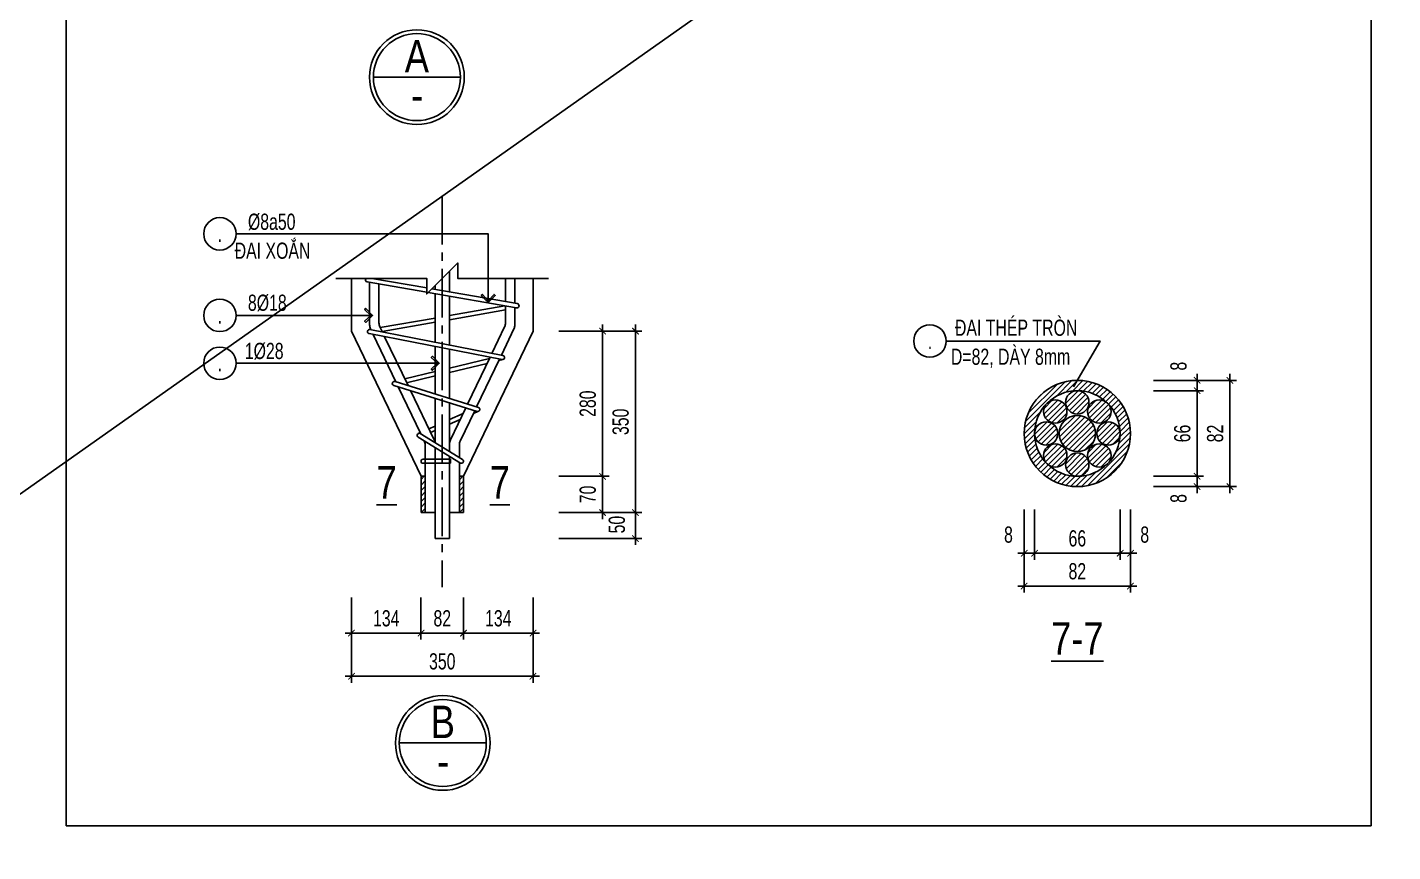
# Model space of a CAD drawing. Extents: x -24357 to 91799, y -17201 to -2351.
# Drawn here: x 60561 to 65826, y -9569 to -6389 of the extents above; entities that cross this region are included whole.
import ezdxf
from ezdxf.enums import TextEntityAlignment as Align

# ---------------------------------------------------------------- set-up
doc = ezdxf.new("R2010")
doc.units = 0
doc.header["$LTSCALE"] = 500
doc.header["$MEASUREMENT"] = 0
doc.header["$PDMODE"] = 3
doc.linetypes.add('CENTER2', pattern=[1.125, 0.75, -0.125, 0.125, -0.125])
doc.layers.get('0').update_dxf_attribs({"linetype": 'CONTINUOUS'})
doc.layers.get('DEFPOINTS').update_dxf_attribs({"linetype": 'CONTINUOUS'})
for name, color, linetype in [('CDC.01.AXIS', 160, 'CENTER2'), ('CDC.02.DIM', 1, 'CONTINUOUS'), ('CDC.03.BORDER', 3, 'CONTINUOUS'), ('CDC.05.STEEL', 4, 'CONTINUOUS'), ('CDC.06.TEXT', 2, 'CONTINUOUS'), ('CDC.10.HATCH', 251, 'CONTINUOUS'), ('CDC.11.NOTE', 8, 'CONTINUOUS')]:
    doc.layers.add(name, color=color, linetype=linetype)
doc.layers.add('KCS_Plotter', color=11, linetype='CONTINUOUS', plot=False)
doc.styles.add('ARIAL', font='arial.ttf', dxfattribs={"width": 0.7})
doc.dimstyles.new('DIM25X0.5', dxfattribs={"dimscale": 25, "dimtxt": 2.5, "dimasz": 1, "dimexe": 1, "dimexo": 0, "dimgap": 1, "dimtad": 1, "dimdec": 0, "dimlfac": 0.5, "dimzin": 0, "dimdsep": 46, "dimtxsty": 'ARIAL', "dimblk": 'ARCHTICK', "dimcen": 0, "dimdle": 1, "dimclrd": 1, "dimclre": 1, "dimclrt": 2, "dimadec": 0, "dimazin": 0, "dimtfac": 1, "dimtdec": 0, "dimtix": 1, "dimtmove": 2, "dimatfit": 3, "dimldrblk": 'ARCHTICK', "dimfxl": 1, "dimtolj": 1, "dimtzin": 0, "dimarcsym": 0})
pattern_1 = [(45, (-214350.399, -306800.552), (-10.6066017, 10.6066017), [])]
pattern_2 = [(45, (-213453.819, -307000.606), (-10.6066017, 10.6066017), [])]

# ---------------------------------------------------------------- blocks, each defined once
blk = doc.blocks.new('_ArchTick')
at = {"color": 0, "linetype": 'ByBlock', "const_width": 0.15}
blk.add_lwpolyline([(-0.5, -0.5), (0.5, 0.5)], dxfattribs=at)
blk = doc.blocks.new('*D459')
at = {"layer": 'CDC.02.DIM', "color": 1, "lineweight": -2, "transparency": 16777216}
for p, q in [((64404.8, -8249.2), (64404.8, -8442.3)), ((64444.8, -8249.2), (64444.8, -8442.3)), ((64404.8, -8417.3), (64379.8, -8417.3)), ((64404.8, -8417.3), (64444.8, -8417.3)), ((64444.8, -8417.3), (64469.8, -8417.3))]:
    blk.add_line(p, q, dxfattribs=at)
at = {"layer": 'DEFPOINTS', "color": 0, "transparency": 16777216}
for p in [(64404.8, -8249.2), (64444.8, -8249.2), (64444.8, -8417.3)]:
    blk.add_point(p, dxfattribs=at)
at = {"layer": 'CDC.02.DIM', "color": 1, "lineweight": -2, "transparency": 16777216, "xscale": 25, "yscale": 25, "zscale": 25}
blk.add_blockref('_ArchTick', (64404.8, -8417.3), dxfattribs=at)
at = {"layer": 'CDC.02.DIM', "color": 1, "lineweight": -2, "transparency": 16777216, "xscale": 25, "yscale": 25, "zscale": 25, "rotation": 180}
blk.add_blockref('_ArchTick', (64444.8, -8417.3), dxfattribs=at)
at = {"layer": 'CDC.02.DIM', "color": 2, "transparency": 16777216, "insert": (64344.3, -8345.8), "char_height": 62.5, "attachment_point": 5, "style": 'ARIAL'}
blk.add_mtext('\\A1;8', dxfattribs=at)
blk = doc.blocks.new('*D460')
at = {"layer": 'CDC.02.DIM', "color": 1, "lineweight": -2, "transparency": 16777216}
for p, q in [((64444.8, -8249.2), (64444.8, -8442.3)), ((64774.8, -8249.2), (64774.8, -8442.3)), ((64419.8, -8417.3), (64799.8, -8417.3))]:
    blk.add_line(p, q, dxfattribs=at)
at = {"layer": 'DEFPOINTS', "color": 0, "transparency": 16777216}
for p in [(64444.8, -8249.2), (64774.8, -8249.2), (64774.8, -8417.3)]:
    blk.add_point(p, dxfattribs=at)
at = {"layer": 'CDC.02.DIM', "color": 1, "lineweight": -2, "transparency": 16777216, "xscale": 25, "yscale": 25, "zscale": 25, "rotation": 180}
blk.add_blockref('_ArchTick', (64444.8, -8417.3), dxfattribs=at)
at = {"layer": 'CDC.02.DIM', "color": 1, "lineweight": -2, "transparency": 16777216, "xscale": 25, "yscale": 25, "zscale": 25}
blk.add_blockref('_ArchTick', (64774.8, -8417.3), dxfattribs=at)
at = {"layer": 'CDC.02.DIM', "color": 2, "transparency": 16777216, "insert": (64609.8, -8360.4), "char_height": 62.5, "attachment_point": 5, "style": 'ARIAL'}
blk.add_mtext('\\A1;66', dxfattribs=at)
blk = doc.blocks.new('*D461')
at = {"layer": 'CDC.02.DIM', "color": 1, "lineweight": -2, "transparency": 16777216}
for p, q in [((64774.8, -8249.2), (64774.8, -8442.3)), ((64814.8, -8249.2), (64814.8, -8442.3)), ((64774.8, -8417.3), (64749.8, -8417.3)), ((64774.8, -8417.3), (64814.8, -8417.3)), ((64814.8, -8417.3), (64839.8, -8417.3))]:
    blk.add_line(p, q, dxfattribs=at)
at = {"layer": 'DEFPOINTS', "color": 0, "transparency": 16777216}
for p in [(64774.8, -8249.2), (64814.8, -8249.2), (64814.8, -8417.3)]:
    blk.add_point(p, dxfattribs=at)
at = {"layer": 'CDC.02.DIM', "color": 1, "lineweight": -2, "transparency": 16777216, "xscale": 25, "yscale": 25, "zscale": 25}
blk.add_blockref('_ArchTick', (64774.8, -8417.3), dxfattribs=at)
at = {"layer": 'CDC.02.DIM', "color": 1, "lineweight": -2, "transparency": 16777216, "xscale": 25, "yscale": 25, "zscale": 25, "rotation": 180}
blk.add_blockref('_ArchTick', (64814.8, -8417.3), dxfattribs=at)
at = {"layer": 'CDC.02.DIM', "color": 2, "transparency": 16777216, "insert": (64869.6, -8345.8), "char_height": 62.5, "attachment_point": 5, "style": 'ARIAL'}
blk.add_mtext('\\A1;8', dxfattribs=at)
blk = doc.blocks.new('*D462')
at = {"layer": 'CDC.02.DIM', "color": 1, "lineweight": -2, "transparency": 16777216}
for p, q in [((64404.8, -8249.2), (64404.8, -8569.1)), ((64814.8, -8249.2), (64814.8, -8569.1)), ((64379.8, -8544.1), (64839.8, -8544.1))]:
    blk.add_line(p, q, dxfattribs=at)
at = {"layer": 'DEFPOINTS', "color": 0, "transparency": 16777216}
for p in [(64404.8, -8249.2), (64814.8, -8249.2), (64814.8, -8544.1)]:
    blk.add_point(p, dxfattribs=at)
at = {"layer": 'CDC.02.DIM', "color": 1, "lineweight": -2, "transparency": 16777216, "xscale": 25, "yscale": 25, "zscale": 25, "rotation": 180}
blk.add_blockref('_ArchTick', (64404.8, -8544.1), dxfattribs=at)
at = {"layer": 'CDC.02.DIM', "color": 1, "lineweight": -2, "transparency": 16777216, "xscale": 25, "yscale": 25, "zscale": 25}
blk.add_blockref('_ArchTick', (64814.8, -8544.1), dxfattribs=at)
at = {"layer": 'CDC.02.DIM', "color": 2, "transparency": 16777216, "insert": (64609.8, -8487.1), "char_height": 62.5, "attachment_point": 5, "style": 'ARIAL'}
blk.add_mtext('\\A1;82', dxfattribs=at)
blk = doc.blocks.new('*D463')
at = {"layer": 'CDC.02.DIM', "color": 1, "lineweight": -2, "transparency": 16777216}
for p, q in [((65071.6, -8120.5), (65071.6, -8095.5)), ((64903.5, -8120.5), (65096.6, -8120.5)), ((65071.6, -8160.5), (65071.6, -8120.5)), ((64903.5, -8160.5), (65096.6, -8160.5)), ((65071.6, -8160.5), (65071.6, -8185.5))]:
    blk.add_line(p, q, dxfattribs=at)
at = {"layer": 'DEFPOINTS', "color": 0, "transparency": 16777216}
for p in [(64903.5, -8120.5), (65071.6, -8120.5), (64903.5, -8160.5)]:
    blk.add_point(p, dxfattribs=at)
at = {"layer": 'CDC.02.DIM', "color": 1, "lineweight": -2, "transparency": 16777216, "xscale": 25, "yscale": 25, "zscale": 25}
for p, rotation in [((65071.6, -8120.5), 270), ((65071.6, -8160.5), 90)]:
    blk.add_blockref('_ArchTick', p, dxfattribs=dict(at, rotation=rotation))
at = {"layer": 'CDC.02.DIM', "color": 2, "transparency": 16777216, "insert": (65000.1, -8206), "char_height": 62.5, "attachment_point": 5, "rotation": 90, "style": 'ARIAL'}
blk.add_mtext('\\A1;8', dxfattribs=at)
blk = doc.blocks.new('*D464')
at = {"layer": 'CDC.02.DIM', "color": 1, "lineweight": -2, "transparency": 16777216}
for p, q in [((64903.5, -7790.5), (65096.6, -7790.5)), ((65071.6, -8145.5), (65071.6, -7765.5)), ((64903.5, -8120.5), (65096.6, -8120.5))]:
    blk.add_line(p, q, dxfattribs=at)
at = {"layer": 'DEFPOINTS', "color": 0, "transparency": 16777216}
for p in [(64903.5, -7790.5), (65071.6, -7790.5), (64903.5, -8120.5)]:
    blk.add_point(p, dxfattribs=at)
at = {"layer": 'CDC.02.DIM', "color": 1, "lineweight": -2, "transparency": 16777216, "xscale": 25, "yscale": 25, "zscale": 25}
for p, rotation in [((65071.6, -7790.5), 90), ((65071.6, -8120.5), 270)]:
    blk.add_blockref('_ArchTick', p, dxfattribs=dict(at, rotation=rotation))
at = {"layer": 'CDC.02.DIM', "color": 2, "transparency": 16777216, "insert": (65014.7, -7955.5), "char_height": 62.5, "attachment_point": 5, "rotation": 90, "style": 'ARIAL'}
blk.add_mtext('\\A1;66', dxfattribs=at)
blk = doc.blocks.new('*D465')
at = {"layer": 'CDC.02.DIM', "color": 1, "lineweight": -2, "transparency": 16777216}
for p, q in [((65071.6, -7750.5), (65071.6, -7725.5)), ((64903.5, -7750.5), (65096.6, -7750.5)), ((64903.5, -7790.5), (65096.6, -7790.5)), ((65071.6, -7790.5), (65071.6, -7750.5)), ((65071.6, -7790.5), (65071.6, -7815.5))]:
    blk.add_line(p, q, dxfattribs=at)
at = {"layer": 'DEFPOINTS', "color": 0, "transparency": 16777216}
for p in [(64903.5, -7750.5), (64903.5, -7790.5), (65071.6, -7750.5)]:
    blk.add_point(p, dxfattribs=at)
at = {"layer": 'CDC.02.DIM', "color": 1, "lineweight": -2, "transparency": 16777216, "xscale": 25, "yscale": 25, "zscale": 25}
for p, rotation in [((65071.6, -7750.5), 270), ((65071.6, -7790.5), 90)]:
    blk.add_blockref('_ArchTick', p, dxfattribs=dict(at, rotation=rotation))
at = {"layer": 'CDC.02.DIM', "color": 2, "transparency": 16777216, "insert": (65000.1, -7695.7), "char_height": 62.5, "attachment_point": 5, "rotation": 90, "style": 'ARIAL'}
blk.add_mtext('\\A1;8', dxfattribs=at)
blk = doc.blocks.new('*D466')
at = {"layer": 'CDC.02.DIM', "color": 1, "lineweight": -2, "transparency": 16777216}
for p, q in [((65198.4, -8185.5), (65198.4, -7725.5)), ((64903.5, -7750.5), (65223.4, -7750.5)), ((64903.5, -8160.5), (65223.4, -8160.5))]:
    blk.add_line(p, q, dxfattribs=at)
at = {"layer": 'DEFPOINTS', "color": 0, "transparency": 16777216}
for p in [(64903.5, -7750.5), (65198.4, -7750.5), (64903.5, -8160.5)]:
    blk.add_point(p, dxfattribs=at)
at = {"layer": 'CDC.02.DIM', "color": 1, "lineweight": -2, "transparency": 16777216, "xscale": 25, "yscale": 25, "zscale": 25}
for p, rotation in [((65198.4, -7750.5), 90), ((65198.4, -8160.5), 270)]:
    blk.add_blockref('_ArchTick', p, dxfattribs=dict(at, rotation=rotation))
at = {"layer": 'CDC.02.DIM', "color": 2, "transparency": 16777216, "insert": (65141.4, -7955.5), "char_height": 62.5, "attachment_point": 5, "rotation": 90, "style": 'ARIAL'}
blk.add_mtext('\\A1;82', dxfattribs=at)
blk = doc.blocks.new('*D477')
at = {"layer": 'CDC.02.DIM', "color": 1, "lineweight": -2, "transparency": 16777216}
for p, q in [((62079.1, -8588.3), (62079.1, -8750.5)), ((62243.1, -8588.3), (62243.1, -8750.5)), ((62268.1, -8725.5), (62054.1, -8725.5))]:
    blk.add_line(p, q, dxfattribs=at)
at = {"layer": 'DEFPOINTS', "color": 0, "transparency": 16777216}
for p in [(62079.1, -8588.3), (62243.1, -8588.3), (62079.1, -8725.5)]:
    blk.add_point(p, dxfattribs=at)
at = {"layer": 'CDC.02.DIM', "color": 1, "lineweight": -2, "transparency": 16777216, "xscale": 25, "yscale": 25, "zscale": 25, "rotation": 180}
blk.add_blockref('_ArchTick', (62079.1, -8725.5), dxfattribs=at)
at = {"layer": 'CDC.02.DIM', "color": 1, "lineweight": -2, "transparency": 16777216, "xscale": 25, "yscale": 25, "zscale": 25}
blk.add_blockref('_ArchTick', (62243.1, -8725.5), dxfattribs=at)
at = {"layer": 'CDC.02.DIM', "color": 2, "transparency": 16777216, "insert": (62161.1, -8668.6), "char_height": 62.5, "attachment_point": 5, "style": 'ARIAL'}
blk.add_mtext('\\A1;82', dxfattribs=at)
blk = doc.blocks.new('*D478')
at = {"layer": 'CDC.02.DIM', "color": 1, "lineweight": -2, "transparency": 16777216}
for p, q in [((61811.1, -8588.3), (61811.1, -8916.8)), ((62511.1, -8588.3), (62511.1, -8916.8)), ((62536.1, -8891.8), (61786.1, -8891.8))]:
    blk.add_line(p, q, dxfattribs=at)
at = {"layer": 'DEFPOINTS', "color": 0, "transparency": 16777216}
for p in [(61811.1, -8588.3), (62511.1, -8588.3), (61811.1, -8891.8)]:
    blk.add_point(p, dxfattribs=at)
at = {"layer": 'CDC.02.DIM', "color": 1, "lineweight": -2, "transparency": 16777216, "xscale": 25, "yscale": 25, "zscale": 25, "rotation": 180}
blk.add_blockref('_ArchTick', (61811.1, -8891.8), dxfattribs=at)
at = {"layer": 'CDC.02.DIM', "color": 1, "lineweight": -2, "transparency": 16777216, "xscale": 25, "yscale": 25, "zscale": 25}
blk.add_blockref('_ArchTick', (62511.1, -8891.8), dxfattribs=at)
at = {"layer": 'CDC.02.DIM', "color": 2, "transparency": 16777216, "insert": (62161.1, -8834.8), "char_height": 62.5, "attachment_point": 5, "style": 'ARIAL'}
blk.add_mtext('\\A1;350', dxfattribs=at)
blk = doc.blocks.new('*D479')
at = {"layer": 'CDC.02.DIM', "color": 1, "lineweight": -2, "transparency": 16777216}
for p, q in [((62243.1, -8588.3), (62243.1, -8750.5)), ((62511.1, -8588.3), (62511.1, -8750.5)), ((62218.1, -8725.5), (62536.1, -8725.5))]:
    blk.add_line(p, q, dxfattribs=at)
at = {"layer": 'DEFPOINTS', "color": 0, "transparency": 16777216}
for p in [(62243.1, -8588.3), (62511.1, -8588.3), (62511.1, -8725.5)]:
    blk.add_point(p, dxfattribs=at)
at = {"layer": 'CDC.02.DIM', "color": 1, "lineweight": -2, "transparency": 16777216, "xscale": 25, "yscale": 25, "zscale": 25, "rotation": 180}
blk.add_blockref('_ArchTick', (62243.1, -8725.5), dxfattribs=at)
at = {"layer": 'CDC.02.DIM', "color": 1, "lineweight": -2, "transparency": 16777216, "xscale": 25, "yscale": 25, "zscale": 25}
blk.add_blockref('_ArchTick', (62511.1, -8725.5), dxfattribs=at)
at = {"layer": 'CDC.02.DIM', "color": 2, "transparency": 16777216, "insert": (62377.1, -8668.6), "char_height": 62.5, "attachment_point": 5, "style": 'ARIAL'}
blk.add_mtext('\\A1;134', dxfattribs=at)
blk = doc.blocks.new('*D480')
at = {"layer": 'CDC.02.DIM', "color": 1, "lineweight": -2, "transparency": 16777216}
for p, q in [((61811.1, -8588.3), (61811.1, -8750.5)), ((62079.1, -8588.3), (62079.1, -8750.5)), ((62104.1, -8725.5), (61786.1, -8725.5))]:
    blk.add_line(p, q, dxfattribs=at)
at = {"layer": 'DEFPOINTS', "color": 0, "transparency": 16777216}
for p in [(61811.1, -8588.3), (62079.1, -8588.3), (61811.1, -8725.5)]:
    blk.add_point(p, dxfattribs=at)
at = {"layer": 'CDC.02.DIM', "color": 1, "lineweight": -2, "transparency": 16777216, "xscale": 25, "yscale": 25, "zscale": 25, "rotation": 180}
blk.add_blockref('_ArchTick', (61811.1, -8725.5), dxfattribs=at)
at = {"layer": 'CDC.02.DIM', "color": 1, "lineweight": -2, "transparency": 16777216, "xscale": 25, "yscale": 25, "zscale": 25}
blk.add_blockref('_ArchTick', (62079.1, -8725.5), dxfattribs=at)
at = {"layer": 'CDC.02.DIM', "color": 2, "transparency": 16777216, "insert": (61945.1, -8668.6), "char_height": 62.5, "attachment_point": 5, "style": 'ARIAL'}
blk.add_mtext('\\A1;134', dxfattribs=at)
blk = doc.blocks.new('*D485')
at = {"layer": 'CDC.02.DIM', "color": 1, "lineweight": -2, "transparency": 16777216}
for p, q in [((62611.1, -8260.5), (62931, -8260.5)), ((62906, -8385.5), (62906, -8235.5)), ((62611.1, -8360.5), (62931, -8360.5))]:
    blk.add_line(p, q, dxfattribs=at)
at = {"layer": 'DEFPOINTS', "color": 0, "transparency": 16777216}
for p in [(62611.1, -8260.5), (62906, -8260.5), (62611.1, -8360.5)]:
    blk.add_point(p, dxfattribs=at)
at = {"layer": 'CDC.02.DIM', "color": 1, "lineweight": -2, "transparency": 16777216, "xscale": 25, "yscale": 25, "zscale": 25}
for p, rotation in [((62906, -8260.5), 90), ((62906, -8360.5), 270)]:
    blk.add_blockref('_ArchTick', p, dxfattribs=dict(at, rotation=rotation))
at = {"layer": 'CDC.02.DIM', "color": 2, "transparency": 16777216, "insert": (62834.5, -8306.9), "char_height": 62.5, "attachment_point": 5, "rotation": 90, "style": 'ARIAL'}
blk.add_mtext('\\A1;50', dxfattribs=at)
blk = doc.blocks.new('*D486')
at = {"layer": 'CDC.02.DIM', "color": 1, "lineweight": -2, "transparency": 16777216}
for p, q in [((62779.3, -8285.5), (62779.3, -8095.5)), ((62611.1, -8120.5), (62804.3, -8120.5)), ((62611.1, -8260.5), (62804.3, -8260.5))]:
    blk.add_line(p, q, dxfattribs=at)
at = {"layer": 'DEFPOINTS', "color": 0, "transparency": 16777216}
for p in [(62611.1, -8120.5), (62779.3, -8120.5), (62611.1, -8260.5)]:
    blk.add_point(p, dxfattribs=at)
at = {"layer": 'CDC.02.DIM', "color": 1, "lineweight": -2, "transparency": 16777216, "xscale": 25, "yscale": 25, "zscale": 25}
for p, rotation in [((62779.3, -8120.5), 90), ((62779.3, -8260.5), 270)]:
    blk.add_blockref('_ArchTick', p, dxfattribs=dict(at, rotation=rotation))
at = {"layer": 'CDC.02.DIM', "color": 2, "transparency": 16777216, "insert": (62722.3, -8190.5), "char_height": 62.5, "attachment_point": 5, "rotation": 90, "style": 'ARIAL'}
blk.add_mtext('\\A1;70', dxfattribs=at)
blk = doc.blocks.new('*D487')
at = {"layer": 'CDC.02.DIM', "color": 1, "lineweight": -2, "transparency": 16777216}
for p, q in [((62611.1, -7560.5), (62931, -7560.5)), ((62906, -8285.5), (62906, -7535.5)), ((62611.1, -8260.5), (62931, -8260.5))]:
    blk.add_line(p, q, dxfattribs=at)
at = {"layer": 'DEFPOINTS', "color": 0, "transparency": 16777216}
for p in [(62611.1, -7560.5), (62906, -7560.5), (62611.1, -8260.5)]:
    blk.add_point(p, dxfattribs=at)
at = {"layer": 'CDC.02.DIM', "color": 1, "lineweight": -2, "transparency": 16777216, "xscale": 25, "yscale": 25, "zscale": 25}
for p, rotation in [((62906, -7560.5), 90), ((62906, -8260.5), 270)]:
    blk.add_blockref('_ArchTick', p, dxfattribs=dict(at, rotation=rotation))
at = {"layer": 'CDC.02.DIM', "color": 2, "transparency": 16777216, "insert": (62849.1, -7910.5), "char_height": 62.5, "attachment_point": 5, "rotation": 90, "style": 'ARIAL'}
blk.add_mtext('\\A1;350', dxfattribs=at)
blk = doc.blocks.new('*D488')
at = {"layer": 'CDC.02.DIM', "color": 1, "lineweight": -2, "transparency": 16777216}
for p, q in [((62611.1, -7560.5), (62804.3, -7560.5)), ((62779.3, -8145.5), (62779.3, -7535.5)), ((62611.1, -8120.5), (62804.3, -8120.5))]:
    blk.add_line(p, q, dxfattribs=at)
at = {"layer": 'DEFPOINTS', "color": 0, "transparency": 16777216}
for p in [(62611.1, -7560.5), (62779.3, -7560.5), (62611.1, -8120.5)]:
    blk.add_point(p, dxfattribs=at)
at = {"layer": 'CDC.02.DIM', "color": 1, "lineweight": -2, "transparency": 16777216, "xscale": 25, "yscale": 25, "zscale": 25}
for p, rotation in [((62779.3, -7560.5), 90), ((62779.3, -8120.5), 270)]:
    blk.add_blockref('_ArchTick', p, dxfattribs=dict(at, rotation=rotation))
at = {"layer": 'CDC.02.DIM', "color": 2, "transparency": 16777216, "insert": (62722.3, -7840.5), "char_height": 62.5, "attachment_point": 5, "rotation": 90, "style": 'ARIAL'}
blk.add_mtext('\\A1;280', dxfattribs=at)

msp = doc.modelspace()

# ---------------------------------------------------------------- hatches: boundary and pattern name
at = {"layer": 'CDC.10.HATCH'}
h = msp.add_hatch(dxfattribs=at)
h.set_pattern_fill('ANSI31', color=256, scale=120, style=0)
h.set_pattern_definition(pattern_1)
edge = h.paths.add_edge_path()
edge.add_arc((64609.79, -7955.5), 205, 0, 360)
edge = h.paths.add_edge_path(flags=16)
edge.add_arc((64609.79, -7955.5), 165, 0, 360)
h = msp.add_hatch(dxfattribs=at)
h.set_pattern_fill('ANSI31', color=256, scale=120, style=0)
h.set_pattern_definition(pattern_1)
h.paths.add_polyline_path([(64539.79, -7955.5, 1), (64679.79, -7955.5, 1)])
h.paths.add_polyline_path([(64654.79, -7835.5, 1), (64564.79, -7835.5, 1)])
h.paths.add_polyline_path([(64649.64, -7870.64, 1), (64739.64, -7870.64, 1)])
h.paths.add_polyline_path([(64684.79, -7955.5, 1), (64774.79, -7955.5, 1)])
h.paths.add_polyline_path([(64739.64, -8040.35, 1), (64649.64, -8040.35, 1)])
h.paths.add_polyline_path([(64564.79, -8075.5, 1), (64654.79, -8075.5, 1)])
h.paths.add_polyline_path([(64569.94, -8040.35, 1), (64479.94, -8040.35, 1)])
h.paths.add_polyline_path([(64534.79, -7955.5, 1), (64444.79, -7955.5, 1)])
h.paths.add_polyline_path([(64569.94, -7870.64, 1), (64479.94, -7870.64, 1)])
h = msp.add_hatch(dxfattribs=at)
h.set_pattern_fill('ANSI31', color=256, scale=120, style=0)
h.set_pattern_definition(pattern_2)
h.paths.add_polyline_path([(62095.14, -8120.49), (62079.14, -8120.49), (62079.14, -8260.49), (62095.14, -8260.49)])
h = msp.add_hatch(dxfattribs=at)
h.set_pattern_fill('ANSI31', color=256, scale=120, style=0)
h.set_pattern_definition(pattern_2)
h.paths.add_polyline_path([(62243.14, -8120.49), (62227.14, -8120.49), (62227.14, -8260.49), (62243.14, -8260.49)])

# ---------------------------------------------------------------- linework, layer by layer
at = {"layer": 'CDC.01.AXIS', "ltscale": 0.5}
msp.add_line((62161.14, -7038.77), (62161.14, -8548.35), dxfattribs=at)
at = {"layer": 'CDC.02.DIM'}
msp.add_lwpolyline([(62571.14, -7357.17), (62221.14, -7357.17), (62221.14, -7297.17), (62101.14, -7417.17), (62101.14, -7357.17), (61751.14, -7357.17)], dxfattribs=at)
at = {"layer": 'CDC.03.BORDER'}
for p, q in [((65743.39, -3138.9), (65743.39, -9468.64)), ((61811.14, -7357.17), (61811.14, -7560.49)), ((62511.14, -7357.17), (62511.14, -7560.49)), ((61811.14, -7560.49), (62079.14, -8120.49)), ((62243.14, -8120.49), (62511.14, -7560.49))]:
    msp.add_line(p, q, dxfattribs=at)
msp.add_lwpolyline([(65743.39, -9468.64), (60711.14, -9468.64), (60711.14, -3138.9), (65743.39, -3138.9)], dxfattribs=at)
at = {"layer": 'CDC.05.STEEL'}
for p, q in [((61871.77, -7370.38), (62101.14, -7410.2)), ((61889.25, -7357.17), (62101.14, -7393.96)), ((61917.14, -7357.17), (61917.14, -7362.01)), ((62189.14, -7329.17), (62189.14, -7409.24)), ((62405.14, -7357.17), (62405.14, -7446.74)), ((62441.14, -7357.17), (62441.14, -7452.99)), ((61881.14, -7372), (61881.14, -7536.44)), ((61917.14, -7378.25), (61917.14, -7528.27)), ((62107.08, -7411.23), (62447.77, -7470.38)), ((62120.92, -7397.39), (62450.5, -7454.61)), ((62133.14, -7385.17), (62133.14, -7399.51)), ((62133.14, -7415.75), (62133.14, -7603.55)), ((62189.14, -7425.47), (62189.14, -7614.47)), ((62189.14, -7500.12), (62402.67, -7462.55)), ((62405.14, -7462.97), (62405.14, -7528.27)), ((62441.14, -7469.22), (62441.14, -7536.44)), ((62441.14, -7472.02), (62450.52, -7470.37)), ((61922.23, -7547.09), (62133.14, -7509.97)), ((61929.4, -7562.07), (62133.14, -7526.22)), ((62189.14, -7516.37), (62405.14, -7478.36)), ((61879.3, -7570.35), (62392.06, -7670.35)), ((61879.44, -7554.61), (61885.42, -7553.56)), ((61882.36, -7554.64), (62395.12, -7654.64)), ((61884.66, -7551.98), (61886.31, -7555.41)), ((61894.91, -7573.39), (61982.25, -7755.89)), ((61930.33, -7564), (61920.66, -7543.81)), ((62352.54, -7646.34), (62401.61, -7543.81)), ((62389.04, -7653.46), (62437.61, -7551.98)), ((62029.15, -7770.49), (61938.93, -7581.98)), ((62133.14, -7619.85), (62133.14, -7802.85)), ((62189.14, -7630.77), (62189.14, -7820.28)), ((62189.14, -7703.29), (62342.93, -7666.41)), ((62189.14, -7719.74), (62334.04, -7685)), ((62258.91, -7841.99), (62345.4, -7661.25)), ((62293.64, -7852.8), (62381.91, -7668.37)), ((62379.12, -7674.19), (62395.45, -7670.27)), ((62016.77, -7744.62), (62133.14, -7716.72)), ((62023.83, -7759.38), (62133.14, -7733.17)), ((61974.16, -7770.13), (62295.5, -7870.13)), ((61974.68, -7754.71), (61980.97, -7753.21)), ((61978.92, -7754.86), (62300.25, -7854.86)), ((61991.67, -7775.58), (62078.45, -7956.91)), ((62129.61, -7980.41), (62038.57, -7790.18)), ((62133.14, -7819.61), (62133.14, -7990.48)), ((62189.14, -7837.03), (62189.14, -8024.86)), ((62189.14, -7901.94), (62241.28, -7878.83)), ((62192.66, -7980.41), (62251.93, -7856.57)), ((62230.66, -7984.4), (62286.66, -7867.38)), ((62281.3, -7878.59), (62301.11, -7869.81)), ((62109.04, -7937.44), (62133.14, -7926.76)), ((62115.95, -7951.88), (62133.14, -7944.26)), ((62189.14, -7919.44), (62230.65, -7901.04)), ((62068.07, -7969.31), (62230.95, -8069.31)), ((62069.01, -7955.18), (62076.12, -7952.03)), ((62076.44, -7955.68), (62239.32, -8055.68)), ((62091.18, -7983.5), (62091.61, -7984.4)), ((62095.14, -7999.94), (62095.14, -8260.49)), ((62227.14, -7999.94), (62227.14, -8048.19)), ((62193.22, -8054.49), (62087.14, -8054.49)), ((62133.14, -8009.26), (62133.14, -8360.55)), ((62189.14, -8043.64), (62189.14, -8360.55)), ((62193.22, -8054.49), (62193.22, -8070.49)), ((62193.22, -8070.49), (62087.14, -8070.49)), ((62227.14, -8066.97), (62227.14, -8260.49)), ((62235.14, -8070.49), (62227.14, -8070.49)), ((62079.14, -8120.49), (62079.14, -8260.49)), ((62079.14, -8120.49), (62095.14, -8120.49)), ((62227.14, -8120.49), (62243.14, -8120.49)), ((62243.14, -8120.49), (62243.14, -8260.49)), ((62079.14, -8260.49), (62095.14, -8260.49)), ((62133.14, -8260.49), (62095.14, -8260.49)), ((62227.14, -8260.49), (62189.14, -8260.49)), ((62227.14, -8260.49), (62243.14, -8260.49)), ((62133.14, -8360.55), (62189.14, -8360.55))]:
    msp.add_line(p, q, dxfattribs=at)
for centre, radius in [((64609.79, -7955.5), 205), ((64609.79, -7955.5), 165), ((64609.79, -7835.5), 45), ((64524.94, -7870.64), 45), ((64694.64, -7870.64), 45), ((64609.79, -7955.5), 70), ((64489.79, -7955.5), 45), ((64729.79, -7955.5), 45), ((64524.94, -8040.35), 45), ((64694.64, -8040.35), 45), ((64609.79, -8075.5), 45)]:
    msp.add_circle(centre, radius, dxfattribs=at)
for centre, radius, start, end in [((61873.14, -7362.49), 8, 138.29974, 260.15099), ((62449.14, -7462.49), 8, 260.15099, 80.15099), ((61953.14, -7528.27), 36, 180, 205.57444), ((62369.14, -7528.27), 36, 334.42556, 0), ((61880.83, -7562.49), 8, 78.96452, 258.96452), ((61917.14, -7536.44), 36, 180, 205.57444), ((62405.14, -7536.44), 36, 334.42556, 0), ((62393.59, -7662.49), 8, 258.96452, 78.96452), ((61976.54, -7762.49), 8, 72.71359, 252.71359), ((62297.87, -7862.49), 8, 252.71359, 72.71359), ((62072.26, -7962.49), 8, 58.45221, 238.45221), ((62059.14, -7999.94), 36, 0, 25.57444), ((62097.14, -7995.95), 36, 9.19082, 25.57444), ((62225.14, -7995.95), 36, 154.42556, 180), ((62263.14, -7999.94), 36, 154.42556, 180), ((62087.14, -8062.49), 8, 90, 270), ((62235.14, -8062.49), 8, 238.45221, 58.45221)]:
    msp.add_arc(centre, radius, start, end, dxfattribs=at)
at = {"layer": 'CDC.10.HATCH'}
for centre in [(62063.23, -6580.82), (62163.23, -9149.12)]:
    msp.add_circle(centre, 182.71, dxfattribs=at)
at = {"layer": 'CDC.11.NOTE'}
for p, q in [((61895.53, -6580.82), (62230.94, -6580.82)), ((61995.53, -9149.12), (62330.94, -9149.12))]:
    msp.add_line(p, q, dxfattribs=at)
for points in [[(62338.37, -7450.4), (62365.1, -7423.67), (62360.64, -7419.22), (62338.37, -7444.1), (62316.1, -7419.22), (62311.64, -7423.67), (62338.37, -7450.4), (62338.37, -7450.4), (62338.37, -7185.27), (61366.21, -7185.27)], [(61892.58, -7499.99), (61865.85, -7473.26), (61861.4, -7477.72), (61886.28, -7499.99), (61861.4, -7522.26), (61865.85, -7526.72), (61892.58, -7499.99), (61892.58, -7499.99), (61366.21, -7499.99)], [(64595.54, -7775.4), (64697.49, -7598.83), (64103.92, -7598.83)], [(62149.69, -7684.46), (62122.96, -7657.74), (62118.5, -7662.19), (62143.39, -7684.46), (62118.5, -7706.74), (62122.96, -7711.19), (62149.69, -7684.46), (62149.69, -7684.46), (61366.21, -7684.46)]]:
    msp.add_lwpolyline(points, dxfattribs=at)
for centre, radius in [((62063.23, -6580.82), 167.71), ((61303.71, -7185.27), 62.5), ((61303.71, -7499.99), 62.5), ((64041.42, -7598.83), 62.5), ((61303.71, -7684.46), 62.5), ((62163.23, -9149.12), 167.71)]:
    msp.add_circle(centre, radius, dxfattribs=at)
at = {"layer": 'KCS_Plotter'}
msp.add_line((47773.64, -17201.4), (68798.64, -2351.4), dxfattribs=at)

# ---------------------------------------------------------------- texts
at = {"layer": 'CDC.06.TEXT', "style": 'ARIAL'}
for s, height, width, p in [('A', 125, 0.8, (62063.23, -6499.74)), ('-', 125, 0.8, (62064.68, -6650.84)), ('.', 62.5, 0.7, (61303.71, -7185.27)), ('.', 62.5, 0.7, (61303.71, -7499.99)), ('.', 62.5, 0.7, (64041.42, -7598.83)), ('.', 62.5, 0.7, (61303.71, -7684.46)), ('B', 125, 0.8, (62163.23, -9068.04)), ('-', 125, 0.8, (62164.68, -9219.14))]:
    msp.add_text(s, height=height, dxfattribs=dict(at, width=width)).set_placement(p, align=Align.MIDDLE_CENTER)
for s, height, width, p in [('%%C8a50', 62.5, 0.7, (61503.49, -7138.49)), ('ĐAI XOẮN', 62.5, 0.7, (61506.75, -7241.24)), ('8%%C18', 62.5, 0.7, (61486.49, -7450.86)), ('1%%C28', 62.5, 0.7, (61474.5, -7636.87)), ('%%U7-7', 125, 0.8, (64609.79, -8746.07))]:
    msp.add_text(s, height=height, dxfattribs=dict(at, width=width)).set_placement(p, align=Align.MIDDLE)
at = {"layer": 'CDC.06.TEXT', "style": 'ARIAL', "width": 0.7}
for s, p in [('ĐAI THÉP TRÒN', (64137.94, -7578.68)), ('D=82, DÀY 8mm', (64122.23, -7690.57))]:
    msp.add_text(s, height=62.5, dxfattribs=at).set_placement(p)
at = {"layer": 'CDC.06.TEXT', "style": 'ARIAL', "width": 0.8}
for p in [(61946.85, -8206.19), (62383.33, -8206.19)]:
    msp.add_text('%%U7', height=125, dxfattribs=at).set_placement(p, align=Align.CENTER)

# ---------------------------------------------------------------- dimensions: what is measured, and where the dimension line sits
at = {"layer": 'CDC.02.DIM'}
for base, p1, p2, angle, picture, middle in [((62905.99, -7560.49), (62611.14, -8260.49), (62611.14, -7560.49), 90, '*D487', (62849.06, -7910.49)), ((62779.26, -7560.49), (62611.14, -8120.49), (62611.14, -7560.49), 90, '*D488', (62722.35, -7840.49)), ((62779.26, -8120.49), (62611.14, -8260.49), (62611.14, -8120.49), 90, '*D486', (62722.35, -8190.49)), ((62511.14, -8725.5), (62243.14, -8588.35), (62511.14, -8588.35), 180, '*D479', (62377.14, -8668.57))]:
    dim = msp.add_linear_dim(base=base, p1=p1, p2=p2, angle=angle, dimstyle='DIM25X0.5', dxfattribs=at)
    dim.commit()
    dim.dimension.update_dxf_attribs({"geometry": picture, "text_midpoint": middle})
for base, p1, p2, picture, middle in [((65071.62, -7750.5), (64903.5, -7790.5), (64903.5, -7750.5), '*D465', (65000.12, -7695.73)), ((65071.62, -8120.5), (64903.5, -8160.5), (64903.5, -8120.5), '*D463', (65000.12, -8206.03))]:
    dim = msp.add_linear_dim(base=base, p1=p1, p2=p2, angle=90, dimstyle='DIM25X0.5', override={"dimlfac": 0.2}, dxfattribs=at)
    dim.commit()
    dim.dimension.update_dxf_attribs({"geometry": picture, "text_midpoint": middle, "dimtype": 160})
for base, p1, p2, picture, middle in [((65198.35, -7750.5), (64903.5, -8160.5), (64903.5, -7750.5), '*D466', (65141.44, -7955.5)), ((65071.62, -7790.5), (64903.5, -8120.5), (64903.5, -7790.5), '*D464', (65014.71, -7955.5))]:
    dim = msp.add_linear_dim(base=base, p1=p1, p2=p2, angle=90, dimstyle='DIM25X0.5', override={"dimlfac": 0.2}, dxfattribs=at)
    dim.commit()
    dim.dimension.update_dxf_attribs({"geometry": picture, "text_midpoint": middle})
dim = msp.add_linear_dim(base=(62905.99, -8260.49), p1=(62611.14, -8360.55), p2=(62611.14, -8260.49), angle=90, dimstyle='DIM25X0.5', dxfattribs=at)
dim.commit()
dim.dimension.update_dxf_attribs({"geometry": '*D485', "text_midpoint": (62834.49, -8306.93), "dimtype": 160})
for base, p1, p2, picture, middle in [((64444.79, -8417.33), (64404.79, -8249.2), (64444.79, -8249.2), '*D459', (64344.25, -8345.83)), ((64814.79, -8417.33), (64774.79, -8249.2), (64814.79, -8249.2), '*D461', (64869.55, -8345.83))]:
    dim = msp.add_linear_dim(base=base, p1=p1, p2=p2, dimstyle='DIM25X0.5', override={"dimlfac": 0.2}, dxfattribs=at)
    dim.commit()
    dim.dimension.update_dxf_attribs({"geometry": picture, "text_midpoint": middle, "dimtype": 160})
for base, p1, p2, picture, middle in [((64814.79, -8544.06), (64404.79, -8249.2), (64814.79, -8249.2), '*D462', (64609.79, -8487.15)), ((64774.79, -8417.33), (64444.79, -8249.2), (64774.79, -8249.2), '*D460', (64609.79, -8360.41))]:
    dim = msp.add_linear_dim(base=base, p1=p1, p2=p2, dimstyle='DIM25X0.5', override={"dimlfac": 0.2}, dxfattribs=at)
    dim.commit()
    dim.dimension.update_dxf_attribs({"geometry": picture, "text_midpoint": middle})
for base, p1, p2, picture, middle in [((61811.14, -8891.78), (62511.14, -8588.35), (61811.14, -8588.35), '*D478', (62161.14, -8834.84)), ((61811.14, -8725.5), (62079.14, -8588.35), (61811.14, -8588.35), '*D480', (61945.14, -8668.57)), ((62079.14, -8725.5), (62243.14, -8588.35), (62079.14, -8588.35), '*D477', (62161.14, -8668.59))]:
    dim = msp.add_linear_dim(base=base, p1=p1, p2=p2, dimstyle='DIM25X0.5', dxfattribs=at)
    dim.commit()
    dim.dimension.update_dxf_attribs({"geometry": picture, "text_midpoint": middle})

doc.saveas('drawing.dxf')
